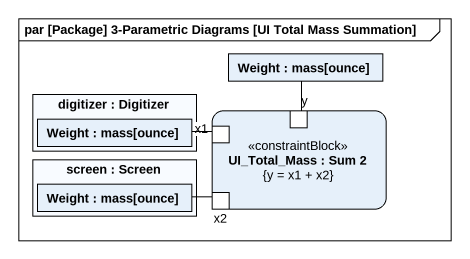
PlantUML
@startuml
mainframe par [Package] 3-Parametric Diagrams [UI Total Mass Summation]
rectangle "digitizer : Digitizer" as digitizer {
  rectangle "Weight : mass[ounce]" as Weight_2
}
rectangle "Weight : mass[ounce]" as Weight
rectangle "UI_Total_Mass : Sum 2\n{y = x1 + x2}" as UI_Total_Mass <<constraintBlock>> {
  port x1
  port y
  port x2
}
rectangle "screen : Screen" as screen {
  rectangle "Weight : mass[ounce]" as Weight_3
}
Weight -- y
Weight_2 -right- x1
Weight_3 -right- x2
@enduml
